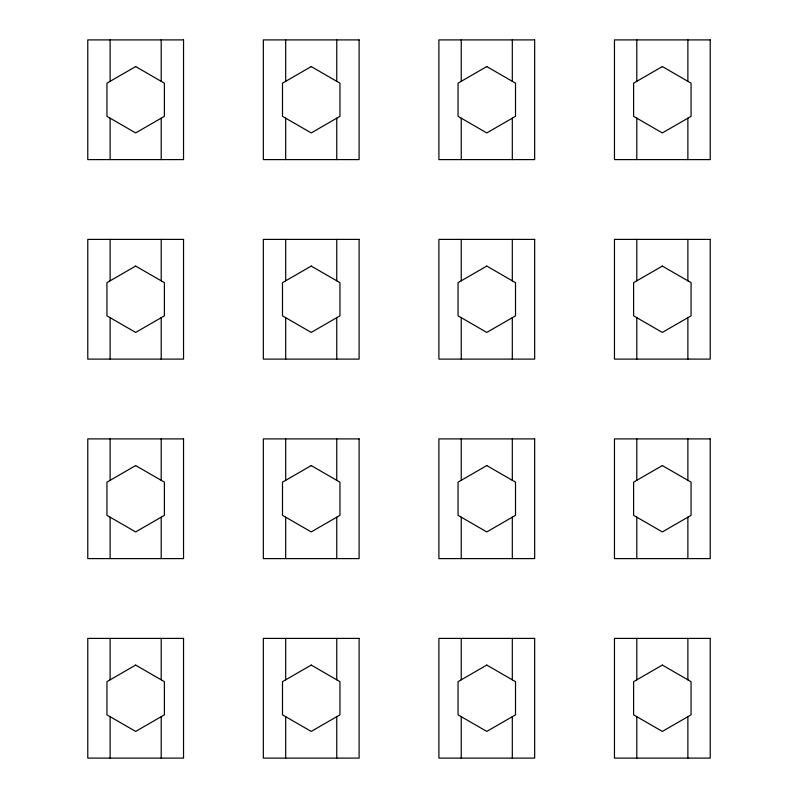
<?xml version="1.0" encoding="UTF-8"?>
<svg xmlns="http://www.w3.org/2000/svg" width="798" height="798" viewBox="0 0 798 798"><rect width="100%" height="100%" fill="white"/><g stroke="black" fill="none" stroke-linecap="round" stroke-linejoin="round"><path stroke-width="1.2" d="M687.876 39.9L687.876 81.316M687.876 118.184L687.876 159.6M687.876 239.4L687.876 280.816M687.876 317.684L687.876 359.1M687.876 438.9L687.876 480.316M687.876 517.184L687.876 558.6M687.876 638.4L687.876 679.816M687.876 716.684L687.876 758.1M636.804 39.9L636.804 81.316M636.804 118.184L636.804 159.6M636.804 239.4L636.804 280.816M636.804 317.684L636.804 359.1M636.804 438.9L636.804 480.316M636.804 517.184L636.804 558.6M636.804 638.4L636.804 679.816M636.804 716.684L636.804 758.1M512.316 39.9L512.316 81.316M512.316 118.184L512.316 159.6M512.316 239.4L512.316 280.816M512.316 317.684L512.316 359.1M512.316 438.9L512.316 480.316M512.316 517.184L512.316 558.6M512.316 638.4L512.316 679.816M512.316 716.684L512.316 758.1M461.244 39.9L461.244 81.316M461.244 118.184L461.244 159.6M461.244 239.4L461.244 280.816M461.244 317.684L461.244 359.1M461.244 438.9L461.244 480.316M461.244 517.184L461.244 558.6M461.244 638.4L461.244 679.816M461.244 716.684L461.244 758.1M336.756 39.9L336.756 81.316M336.756 118.184L336.756 159.6M336.756 239.4L336.756 280.816M336.756 317.684L336.756 359.1M336.756 438.9L336.756 480.316M336.756 517.184L336.756 558.6M336.756 638.4L336.756 679.816M336.756 716.684L336.756 758.1M285.684 39.9L285.684 81.316M285.684 118.184L285.684 159.6M285.684 239.4L285.684 280.816M285.684 317.684L285.684 359.1M285.684 438.9L285.684 480.316M285.684 517.184L285.684 558.6M285.684 638.4L285.684 679.816M285.684 716.684L285.684 758.1M161.196 39.9L161.196 81.316M161.196 118.184L161.196 159.6M161.196 239.4L161.196 280.816M161.196 317.684L161.196 359.1M161.196 438.9L161.196 480.316M161.196 517.184L161.196 558.6M161.196 638.4L161.196 679.816M161.196 716.684L161.196 758.1M110.124 39.9L110.124 81.316M110.124 118.184L110.124 159.6M110.124 239.4L110.124 280.816M110.124 317.684L110.124 359.1M110.124 438.9L110.124 480.316M110.124 517.184L110.124 558.6M110.124 638.4L110.124 679.816M110.124 716.684L110.124 758.1M135.66 66.573L106.932 83.162L106.932 116.338L135.66 132.927L164.388 116.338L164.388 83.162L135.66 66.573M311.22 66.573L282.492 83.162L282.492 116.338L311.22 132.927L339.948 116.338L339.948 83.162L311.22 66.573M135.66 266.073L106.932 282.662L106.932 315.838L135.66 332.427L164.388 315.838L164.388 282.662L135.66 266.073M486.78 66.573L458.052 83.162L458.052 116.338L486.78 132.927L515.508 116.338L515.508 83.162L486.78 66.573M311.22 266.073L282.492 282.662L282.492 315.838L311.22 332.427L339.948 315.838L339.948 282.662L311.22 266.073M662.34 66.573L633.612 83.162L633.612 116.338L662.34 132.927L691.068 116.338L691.068 83.162L662.34 66.573M135.66 465.573L106.932 482.162L106.932 515.338L135.66 531.927L164.388 515.338L164.388 482.162L135.66 465.573M486.78 266.073L458.052 282.662L458.052 315.838L486.78 332.427L515.508 315.838L515.508 282.662L486.78 266.073M311.22 465.573L282.492 482.162L282.492 515.338L311.22 531.927L339.948 515.338L339.948 482.162L311.22 465.573M662.34 266.073L633.612 282.662L633.612 315.838L662.34 332.427L691.068 315.838L691.068 282.662L662.34 266.073M135.66 665.073L106.932 681.662L106.932 714.838L135.66 731.427L164.388 714.838L164.388 681.662L135.66 665.073M486.78 465.573L458.052 482.162L458.052 515.338L486.78 531.927L515.508 515.338L515.508 482.162L486.78 465.573M311.22 665.073L282.492 681.662L282.492 714.838L311.22 731.427L339.948 714.838L339.948 681.662L311.22 665.073M662.34 465.573L633.612 482.162L633.612 515.338L662.34 531.927L691.068 515.338L691.068 482.162L662.34 465.573M486.78 665.073L458.052 681.662L458.052 714.838L486.78 731.427L515.508 714.838L515.508 681.662L486.78 665.073M662.34 665.073L633.612 681.662L633.612 714.838L662.34 731.427L691.068 714.838L691.068 681.662L662.34 665.073M183.54 39.9L87.78 39.9L87.78 159.6L183.54 159.6L183.54 39.9M359.1 39.9L263.34 39.9L263.34 159.6L359.1 159.6L359.1 39.9M534.66 39.9L438.9 39.9L438.9 159.6L534.66 159.6L534.66 39.9M710.22 39.9L614.46 39.9L614.46 159.6L710.22 159.6L710.22 39.9M183.54 239.4L87.78 239.4L87.78 359.1L183.54 359.1L183.54 239.4M359.1 239.4L263.34 239.4L263.34 359.1L359.1 359.1L359.1 239.4M534.66 239.4L438.9 239.4L438.9 359.1L534.66 359.1L534.66 239.4M710.22 239.4L614.46 239.4L614.46 359.1L710.22 359.1L710.22 239.4M183.54 438.9L87.78 438.9L87.78 558.6L183.54 558.6L183.54 438.9M359.1 438.9L263.34 438.9L263.34 558.6L359.1 558.6L359.1 438.9M534.66 438.9L438.9 438.9L438.9 558.6L534.66 558.6L534.66 438.9M710.22 438.9L614.46 438.9L614.46 558.6L710.22 558.6L710.22 438.9M183.54 638.4L87.78 638.4L87.78 758.1L183.54 758.1L183.54 638.4M359.1 638.4L263.34 638.4L263.34 758.1L359.1 758.1L359.1 638.4M534.66 638.4L438.9 638.4L438.9 758.1L534.66 758.1L534.66 638.4M710.22 638.4L614.46 638.4L614.46 758.1L710.22 758.1L710.22 638.4"/></g></svg>
